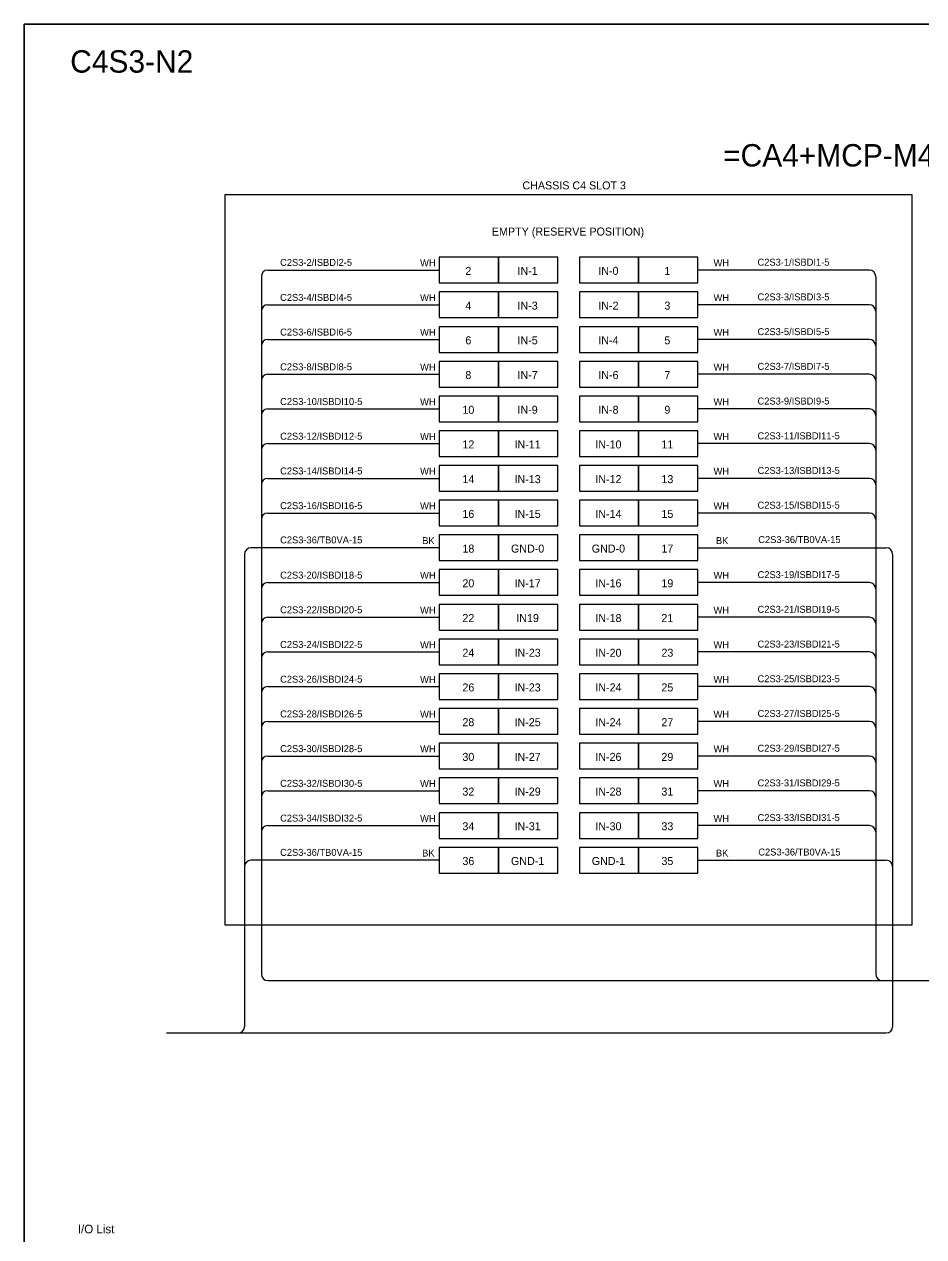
# Model space of a CAD drawing. Header units: metres. Extents: x 0 to 20667, y -39055 to 2704.
# Drawn here: x 8387 to 9673, y -26067 to -24334 of the extents above; entities that cross this region are included whole.
import ezdxf
from ezdxf.enums import TextEntityAlignment as Align

# ---------------------------------------------------------------- set-up
doc = ezdxf.new("R2010")
doc.units = ezdxf.units.M

msp = doc.modelspace()

# ---------------------------------------------------------------- linework, layer by layer
at = {"layer": 'HELPPOINT', "color": 4, "lineweight": 35}
for p, q in [((8386.6, -27037.9), (8386.6, -24333.7)), ((8386.6, -24333.7), (12279.9, -24333.7)), ((8386.6, -27037.9), (8386.6, -24333.7)), ((8386.6, -24333.7), (12279.9, -24333.7))]:
    msp.add_line(p, q, dxfattribs=at)
at = {"layer": 'IE-EQUIP', "linetype": 'Continuous', "ltscale": 25.4}
for points in [[(8980, -24703.5), (9064.7, -24703.5), (9064.7, -24666.8), (8980, -24666.8)], [(9064.7, -24703.5), (9149.3, -24703.5), (9149.3, -24666.8), (9064.7, -24666.8)], [(9180.2, -24703.5), (9264.8, -24703.5), (9264.8, -24666.8), (9180.2, -24666.8)], [(9264.8, -24703.5), (9349.5, -24703.5), (9349.5, -24666.8), (9264.8, -24666.8)], [(8980, -24753.2), (9064.7, -24753.2), (9064.7, -24716.5), (8980, -24716.5)], [(9064.7, -24753.2), (9149.3, -24753.2), (9149.3, -24716.5), (9064.7, -24716.5)], [(9180.2, -24753.2), (9264.8, -24753.2), (9264.8, -24716.5), (9180.2, -24716.5)], [(9264.8, -24753.2), (9349.5, -24753.2), (9349.5, -24716.5), (9264.8, -24716.5)], [(8980, -24802.8), (9064.7, -24802.8), (9064.7, -24766.1), (8980, -24766.1)], [(9064.7, -24802.8), (9149.3, -24802.8), (9149.3, -24766.1), (9064.7, -24766.1)], [(9180.2, -24802.8), (9264.8, -24802.8), (9264.8, -24766.1), (9180.2, -24766.1)], [(9264.8, -24802.8), (9349.5, -24802.8), (9349.5, -24766.1), (9264.8, -24766.1)], [(8980, -24852.4), (9064.7, -24852.4), (9064.7, -24815.7), (8980, -24815.7)], [(9064.7, -24852.4), (9149.3, -24852.4), (9149.3, -24815.7), (9064.7, -24815.7)], [(9180.2, -24852.4), (9264.8, -24852.4), (9264.8, -24815.7), (9180.2, -24815.7)], [(9264.8, -24852.4), (9349.5, -24852.4), (9349.5, -24815.7), (9264.8, -24815.7)], [(8980, -24902.1), (9064.7, -24902.1), (9064.7, -24865.4), (8980, -24865.4)], [(9064.7, -24902.1), (9149.3, -24902.1), (9149.3, -24865.4), (9064.7, -24865.4)], [(9180.2, -24902.1), (9264.8, -24902.1), (9264.8, -24865.4), (9180.2, -24865.4)], [(9264.8, -24902.1), (9349.5, -24902.1), (9349.5, -24865.4), (9264.8, -24865.4)], [(8980, -24951.7), (9064.7, -24951.7), (9064.7, -24915), (8980, -24915)], [(9064.7, -24951.7), (9149.3, -24951.7), (9149.3, -24915), (9064.7, -24915)], [(9180.2, -24951.7), (9264.8, -24951.7), (9264.8, -24915), (9180.2, -24915)], [(9264.8, -24951.7), (9349.5, -24951.7), (9349.5, -24915), (9264.8, -24915)], [(8980, -25001.3), (9064.7, -25001.3), (9064.7, -24964.6), (8980, -24964.6)], [(9064.7, -25001.3), (9149.3, -25001.3), (9149.3, -24964.6), (9064.7, -24964.6)], [(9180.2, -25001.3), (9264.8, -25001.3), (9264.8, -24964.6), (9180.2, -24964.6)], [(9264.8, -25001.3), (9349.5, -25001.3), (9349.5, -24964.6), (9264.8, -24964.6)], [(8980, -25051), (9064.7, -25051), (9064.7, -25014.3), (8980, -25014.3)], [(9064.7, -25051), (9149.3, -25051), (9149.3, -25014.3), (9064.7, -25014.3)], [(9180.2, -25051), (9264.8, -25051), (9264.8, -25014.3), (9180.2, -25014.3)], [(9264.8, -25051), (9349.5, -25051), (9349.5, -25014.3), (9264.8, -25014.3)], [(8980, -25100.6), (9064.7, -25100.6), (9064.7, -25063.9), (8980, -25063.9)], [(9064.7, -25100.6), (9149.3, -25100.6), (9149.3, -25063.9), (9064.7, -25063.9)], [(9180.2, -25100.6), (9264.8, -25100.6), (9264.8, -25063.9), (9180.2, -25063.9)], [(9264.8, -25100.6), (9349.5, -25100.6), (9349.5, -25063.9), (9264.8, -25063.9)], [(8980, -25150.2), (9064.7, -25150.2), (9064.7, -25113.5), (8980, -25113.5)], [(9064.7, -25150.2), (9149.3, -25150.2), (9149.3, -25113.5), (9064.7, -25113.5)], [(9180.2, -25150.2), (9264.8, -25150.2), (9264.8, -25113.5), (9180.2, -25113.5)], [(9264.8, -25150.2), (9349.5, -25150.2), (9349.5, -25113.5), (9264.8, -25113.5)], [(8980, -25199.9), (9064.7, -25199.9), (9064.7, -25163.2), (8980, -25163.2)], [(9064.7, -25199.9), (9149.3, -25199.9), (9149.3, -25163.2), (9064.7, -25163.2)], [(9180.2, -25199.9), (9264.8, -25199.9), (9264.8, -25163.2), (9180.2, -25163.2)], [(9264.8, -25199.9), (9349.5, -25199.9), (9349.5, -25163.2), (9264.8, -25163.2)], [(8980, -25249.5), (9064.7, -25249.5), (9064.7, -25212.8), (8980, -25212.8)], [(9064.7, -25249.5), (9149.3, -25249.5), (9149.3, -25212.8), (9064.7, -25212.8)], [(9180.2, -25249.5), (9264.8, -25249.5), (9264.8, -25212.8), (9180.2, -25212.8)], [(9264.8, -25249.5), (9349.5, -25249.5), (9349.5, -25212.8), (9264.8, -25212.8)], [(8980, -25299.1), (9064.7, -25299.1), (9064.7, -25262.4), (8980, -25262.4)], [(9064.7, -25299.1), (9149.3, -25299.1), (9149.3, -25262.4), (9064.7, -25262.4)], [(9180.2, -25299.1), (9264.8, -25299.1), (9264.8, -25262.4), (9180.2, -25262.4)], [(9264.8, -25299.1), (9349.5, -25299.1), (9349.5, -25262.4), (9264.8, -25262.4)], [(8980, -25348.8), (9064.7, -25348.8), (9064.7, -25312.1), (8980, -25312.1)], [(9064.7, -25348.8), (9149.3, -25348.8), (9149.3, -25312.1), (9064.7, -25312.1)], [(9180.2, -25348.8), (9264.8, -25348.8), (9264.8, -25312.1), (9180.2, -25312.1)], [(9264.8, -25348.8), (9349.5, -25348.8), (9349.5, -25312.1), (9264.8, -25312.1)], [(8980, -25398.4), (9064.7, -25398.4), (9064.7, -25361.7), (8980, -25361.7)], [(9064.7, -25398.4), (9149.3, -25398.4), (9149.3, -25361.7), (9064.7, -25361.7)], [(9180.2, -25398.4), (9264.8, -25398.4), (9264.8, -25361.7), (9180.2, -25361.7)], [(9264.8, -25398.4), (9349.5, -25398.4), (9349.5, -25361.7), (9264.8, -25361.7)], [(8980, -25448), (9064.7, -25448), (9064.7, -25411.3), (8980, -25411.3)], [(9064.7, -25448), (9149.3, -25448), (9149.3, -25411.3), (9064.7, -25411.3)], [(9180.2, -25448), (9264.8, -25448), (9264.8, -25411.3), (9180.2, -25411.3)], [(9264.8, -25448), (9349.5, -25448), (9349.5, -25411.3), (9264.8, -25411.3)], [(8980, -25497.7), (9064.7, -25497.7), (9064.7, -25461), (8980, -25461)], [(9064.7, -25497.7), (9149.3, -25497.7), (9149.3, -25461), (9064.7, -25461)], [(9180.2, -25497.7), (9264.8, -25497.7), (9264.8, -25461), (9180.2, -25461)], [(9264.8, -25497.7), (9349.5, -25497.7), (9349.5, -25461), (9264.8, -25461)], [(8980, -25547.3), (9064.7, -25547.3), (9064.7, -25510.6), (8980, -25510.6)], [(9064.7, -25547.3), (9149.3, -25547.3), (9149.3, -25510.6), (9064.7, -25510.6)], [(9180.2, -25547.3), (9264.8, -25547.3), (9264.8, -25510.6), (9180.2, -25510.6)], [(9264.8, -25547.3), (9349.5, -25547.3), (9349.5, -25510.6), (9264.8, -25510.6)]]:
    msp.add_lwpolyline(points, close=True, dxfattribs=at)
at = {"layer": 'IE-WIRE', "color": 4, "ltscale": 25.4}
for p, q in [((8734.8, -24685.2), (8980, -24685.2)), ((9594.8, -24685.2), (9349.5, -24685.2)), ((8725.6, -24694.4), (8725.6, -25691.8)), ((9603.9, -24694.4), (9603.9, -25691.8)), ((8734.8, -24734.8), (8980, -24734.8)), ((9594.8, -24734.8), (9349.5, -24734.8)), ((8734.8, -24784.4), (8980, -24784.4)), ((9594.8, -24784.4), (9349.5, -24784.4)), ((8734.8, -24834.1), (8980, -24834.1)), ((9594.8, -24834.1), (9349.5, -24834.1)), ((8734.8, -24883.7), (8980, -24883.7)), ((9594.8, -24883.7), (9349.5, -24883.7)), ((8734.8, -24933.3), (8980, -24933.3)), ((9594.8, -24933.3), (9349.5, -24933.3)), ((8734.8, -24983), (8980, -24983)), ((9594.8, -24983), (9349.5, -24983)), ((8734.8, -25032.6), (8980, -25032.6)), ((9594.8, -25032.6), (9349.5, -25032.6)), ((8734.8, -25131.9), (8980, -25131.9)), ((9594.8, -25131.9), (9349.5, -25131.9)), ((8734.8, -25181.5), (8980, -25181.5)), ((9594.8, -25181.5), (9349.5, -25181.5)), ((8734.8, -25231.1), (8980, -25231.1)), ((9594.8, -25231.1), (9349.5, -25231.1)), ((8734.8, -25280.8), (8980, -25280.8)), ((9594.8, -25280.8), (9349.5, -25280.8)), ((8734.8, -25330.4), (8980, -25330.4)), ((9594.8, -25330.4), (9349.5, -25330.4)), ((8734.8, -25380), (8980, -25380)), ((9594.8, -25380), (9349.5, -25380)), ((8734.8, -25429.7), (8980, -25429.7)), ((9594.8, -25429.7), (9349.5, -25429.7)), ((8734.8, -25479.3), (8980, -25479.3)), ((9594.8, -25479.3), (9349.5, -25479.3))]:
    msp.add_line(p, q, dxfattribs=at)
at = {"layer": 'IE-WIRE', "color": 7, "ltscale": 25.4}
for p, q in [((8980, -25082.2), (8710.6, -25082.2)), ((9349.5, -25082.2), (9618.9, -25082.2)), ((8701.5, -25091.4), (8701.5, -25767)), ((9628, -25091.4), (9628, -25767)), ((8980, -25528.9), (8710.6, -25528.9)), ((9349.5, -25528.9), (9618.9, -25528.9)), ((9619, -25776), (8590, -25776))]:
    msp.add_line(p, q, dxfattribs=at)
at = {"layer": 'IE-WIRE', "color": 4}
msp.add_line((8734.7, -25700.9), (9776, -25700.9), dxfattribs=at)
at = {"layer": 'IE-WIRE', "color": 4, "ltscale": 25.4}
for centre, start, end in [((8734.8, -24694.4), 90, 180), ((9594.8, -24694.4), 0, 90), ((8734.8, -24744), 90, 180), ((9594.8, -24744), 0, 90), ((8734.8, -24793.6), 90, 180), ((9594.8, -24793.6), 0, 90), ((8734.8, -24843.3), 90, 180), ((9594.8, -24843.3), 0, 90), ((8734.8, -24892.9), 90, 180), ((9594.8, -24892.9), 0, 90), ((8734.8, -24942.5), 90, 180), ((9594.8, -24942.5), 0, 90), ((8734.8, -24992.2), 90, 180), ((9594.8, -24992.2), 0, 90), ((8734.8, -25041.8), 90, 180), ((9594.8, -25041.8), 0, 90), ((8734.8, -25141.1), 90, 180), ((9594.8, -25141.1), 0, 90), ((8734.8, -25190.7), 90, 180), ((9594.8, -25190.7), 0, 90), ((8734.8, -25240.3), 90, 180), ((9594.8, -25240.3), 0, 90), ((8734.8, -25289.9), 90, 180), ((9594.8, -25289.9), 0, 90), ((8734.8, -25339.6), 90, 180), ((9594.8, -25339.6), 0, 90), ((8734.8, -25389.2), 90, 180), ((9594.8, -25389.2), 0, 90), ((8734.8, -25438.8), 90, 180), ((9594.8, -25438.8), 0, 90), ((8734.8, -25488.5), 90, 180), ((9594.8, -25488.5), 0, 90)]:
    msp.add_arc(centre, 9.17, start, end, dxfattribs=at)
at = {"layer": 'IE-WIRE', "color": 7, "ltscale": 25.4}
for centre, radius, start, end in [((8710.6, -25091.4), 9.14, 90, 180), ((9618.9, -25091.4), 9.14, 0, 90), ((8710.6, -25538.1), 9.14, 90, 180), ((9618.9, -25538.1), 9.14, 0, 90), ((8692.5, -25767), 8.96, 270, 0), ((9619, -25767), 8.96, 270, 0), ((9619, -25767), 8.96, 270, 0)]:
    msp.add_arc(centre, radius, start, end, dxfattribs=at)
at = {"layer": 'IE-WIRE', "color": 4}
for centre in [(8734.7, -25691.8), (9613.1, -25691.8)]:
    msp.add_arc(centre, 9.14, 180, 270, dxfattribs=at)
at = {"layer": 'x01001-FrameArea'}
msp.add_lwpolyline([(8673.3, -25621.3), (9656.2, -25621.3), (9656.2, -24577.4), (8673.3, -24577.4)], close=True, dxfattribs=at)

# ---------------------------------------------------------------- texts
at = {"color": 2}
msp.add_text('C4S3-N2', height=32, dxfattribs=at).set_placement((8452.3, -24402.9))
for s, height, p in [('=CA4+MCP-M4-P7', 32, (9570, -24521.1)), ('CHASSIS C4 SLOT 3', 11.441, (9172.8, -24564.1)), ('EMPTY (RESERVE POSITION)', 11.441, (9164, -24630.1)), ('2', 11.4, (9021.5, -24686.3)), ('IN-1', 11.44, (9106.2, -24686.3)), ('IN-0', 11.44, (9221.7, -24686.3)), ('1', 11.4, (9306, -24686.3)), ('4', 11.4, (9021.5, -24736)), ('IN-3', 11.44, (9106.2, -24736)), ('IN-2', 11.44, (9221.7, -24736)), ('3', 11.4, (9306, -24736)), ('6', 11.4, (9021.5, -24785.6)), ('IN-5', 11.44, (9106.2, -24785.6)), ('IN-4', 11.44, (9221.7, -24785.6)), ('5', 11.4, (9306, -24785.6)), ('8', 11.4, (9021.5, -24835.2)), ('IN-7', 11.44, (9106.2, -24835.2)), ('IN-6', 11.44, (9221.7, -24835.2)), ('7', 11.4, (9306, -24835.2)), ('10', 11.44, (9021.5, -24884.9)), ('IN-9', 11.44, (9106.2, -24884.9)), ('IN-8', 11.44, (9221.7, -24884.9)), ('9', 11.4, (9306, -24884.9)), ('12', 11.44, (9021.5, -24934.5)), ('IN-11', 11.44, (9106.2, -24934.5)), ('IN-10', 11.44, (9221.7, -24934.5)), ('11', 11.44, (9306, -24934.5)), ('14', 11.44, (9021.5, -24984.1)), ('IN-13', 11.44, (9106.2, -24984.1)), ('IN-12', 11.44, (9221.7, -24984.1)), ('13', 11.44, (9306, -24984.1)), ('16', 11.44, (9021.5, -25033.8)), ('IN-15', 11.44, (9106.2, -25033.8)), ('IN-14', 11.44, (9221.7, -25033.8)), ('15', 11.44, (9306, -25033.8)), ('18', 11.44, (9021.5, -25083.4)), ('GND-0', 11.44, (9106.2, -25083.4)), ('GND-0', 11.44, (9221.7, -25083.4)), ('17', 11.44, (9306, -25083.4)), ('20', 11.44, (9021.5, -25133)), ('IN-17', 11.44, (9106.2, -25133)), ('IN-16', 11.44, (9221.7, -25133)), ('19', 11.44, (9306, -25133)), ('22', 11.44, (9021.5, -25182.7)), ('IN19', 11.44, (9106.2, -25182.7)), ('IN-18', 11.44, (9221.7, -25182.7)), ('21', 11.44, (9306, -25182.7)), ('24', 11.44, (9021.5, -25232.3)), ('IN-23', 11.44, (9106.2, -25232.3)), ('IN-20', 11.44, (9221.7, -25232.3)), ('23', 11.44, (9306, -25232.3)), ('26', 11.44, (9021.5, -25281.9)), ('IN-23', 11.44, (9106.2, -25281.9)), ('IN-24', 11.44, (9221.7, -25281.9)), ('25', 11.44, (9306, -25281.9)), ('28', 11.44, (9021.5, -25331.6)), ('IN-25', 11.44, (9106.2, -25331.6)), ('IN-24', 11.44, (9221.7, -25331.6)), ('27', 11.44, (9306, -25331.6)), ('30', 11.44, (9021.5, -25381.2)), ('IN-27', 11.44, (9106.2, -25381.2)), ('IN-26', 11.44, (9221.7, -25381.2)), ('29', 11.44, (9306, -25381.2)), ('32', 11.44, (9021.5, -25430.8)), ('IN-29', 11.44, (9106.2, -25430.8)), ('IN-28', 11.44, (9221.7, -25430.8)), ('31', 11.44, (9306, -25430.8)), ('34', 11.44, (9021.5, -25480.4)), ('IN-31', 11.44, (9106.2, -25480.4)), ('IN-30', 11.44, (9221.7, -25480.4)), ('33', 11.44, (9306, -25480.4)), ('36', 11.44, (9021.5, -25530.1)), ('GND-1', 11.44, (9106.2, -25530.1)), ('GND-1', 11.44, (9221.7, -25530.1)), ('35', 11.44, (9306, -25530.1))]:
    msp.add_text(s, height=height, dxfattribs=at).set_placement(p, align=Align.MIDDLE_CENTER)
at = {"color": 4}
for s, height, p in [('C2S3-2/ISBDI2-5', 9.949, (8752.4, -24679.2)), ('C2S3-1/ISBDI1-5', 9.949, (9434.9, -24678.9)), ('WH', 9.95, (8952.5, -24679.9)), ('WH', 9.95, (9372, -24679.9)), ('C2S3-4/ISBDI4-5', 9.949, (8752.4, -24729.2)), ('WH', 9.95, (8952.5, -24729.6)), ('WH', 9.95, (9372, -24729.6)), ('C2S3-3/ISBDI3-5', 9.949, (9434.9, -24728.5)), ('C2S3-6/ISBDI6-5', 9.949, (8752.4, -24778.8)), ('WH', 9.95, (8952.5, -24779.2)), ('WH', 9.95, (9372, -24779.2)), ('C2S3-5/ISBDI5-5', 9.949, (9434.9, -24778.2)), ('C2S3-8/ISBDI8-5', 9.949, (8752.4, -24828.5)), ('WH', 9.95, (8952.5, -24828.8)), ('WH', 9.95, (9372, -24828.8)), ('C2S3-7/ISBDI7-5', 9.949, (9434.9, -24827.8)), ('C2S3-10/ISBDI10-5', 9.949, (8752.4, -24878.1)), ('WH', 9.95, (8952.5, -24878.5)), ('WH', 9.95, (9372, -24878.5)), ('C2S3-9/ISBDI9-5', 9.949, (9434.9, -24877.4)), ('C2S3-12/ISBDI12-5', 9.949, (8752.4, -24927.7)), ('WH', 9.95, (8952.5, -24928.1)), ('WH', 9.95, (9372, -24928.1)), ('C2S3-11/ISBDI11-5', 9.949, (9434.9, -24927.1)), ('C2S3-14/ISBDI14-5', 9.949, (8752.4, -24977.4)), ('WH', 9.95, (8952.5, -24977.7)), ('WH', 9.95, (9372, -24977.7)), ('C2S3-13/ISBDI13-5', 9.949, (9434.9, -24976.7)), ('C2S3-16/ISBDI16-5', 9.949, (8752.4, -25027)), ('WH', 9.95, (8952.5, -25027.4)), ('WH', 9.95, (9372, -25027.4)), ('C2S3-15/ISBDI15-5', 9.949, (9434.9, -25026.3)), ('C2S3-20/ISBDI18-5', 9.949, (8752.4, -25126.3)), ('WH', 9.95, (8952.5, -25126.6)), ('WH', 9.95, (9372, -25126.6)), ('C2S3-19/ISBDI17-5', 9.949, (9434.9, -25125.6)), ('C2S3-22/ISBDI20-5', 9.949, (8752.4, -25175.9)), ('WH', 9.95, (8952.5, -25176.3)), ('WH', 9.95, (9372, -25176.3)), ('C2S3-21/ISBDI19-5', 9.949, (9434.9, -25175.2)), ('C2S3-24/ISBDI22-5', 9.949, (8752.4, -25225.5)), ('WH', 9.95, (8952.5, -25225.9)), ('WH', 9.95, (9372, -25225.9)), ('C2S3-23/ISBDI21-5', 9.949, (9434.9, -25224.9)), ('C2S3-26/ISBDI24-5', 9.949, (8752.4, -25275.1)), ('WH', 9.95, (8952.5, -25275.5)), ('WH', 9.95, (9372, -25275.5)), ('C2S3-25/ISBDI23-5', 9.949, (9434.9, -25274.5)), ('C2S3-28/ISBDI26-5', 9.949, (8752.4, -25324.8)), ('WH', 9.95, (8952.5, -25325.2)), ('WH', 9.95, (9372, -25325.2)), ('C2S3-27/ISBDI25-5', 9.949, (9434.9, -25324.1)), ('C2S3-30/ISBDI28-5', 9.949, (8752.4, -25374.4)), ('WH', 9.95, (8952.5, -25374.8)), ('WH', 9.95, (9372, -25374.8)), ('C2S3-29/ISBDI27-5', 9.949, (9434.9, -25373.8)), ('C2S3-32/ISBDI30-5', 9.949, (8752.4, -25424)), ('C2S3-31/ISBDI29-5', 9.949, (9434.9, -25423.4)), ('WH', 9.95, (8952.5, -25424.4)), ('WH', 9.95, (9372, -25424.4)), ('C2S3-34/ISBDI32-5', 9.949, (8752.4, -25473.7)), ('WH', 9.95, (8952.5, -25474.1)), ('WH', 9.95, (9372, -25474.1)), ('C2S3-33/ISBDI31-5', 9.949, (9434.9, -25473))]:
    msp.add_text(s, height=height, dxfattribs=at).set_placement(p)
at = {"color": 7}
for s, height, p in [('C2S3-36/TB0VA-15', 9.949, (8752.4, -25076)), ('BK', 9.95, (8955.5, -25077)), ('BK', 9.95, (9375.4, -25077)), ('C2S3-36/TB0VA-15', 9.949, (9436, -25075.5)), ('C2S3-36/TB0VA-15', 9.949, (8752.4, -25522.7)), ('BK', 9.95, (8955.5, -25523.7)), ('BK', 9.95, (9375.4, -25523.7)), ('C2S3-36/TB0VA-15', 9.949, (9436, -25522.2))]:
    msp.add_text(s, height=height, dxfattribs=at).set_placement(p)
at = {"layer": 'MEMBER', "color": 4, "ltscale": 0.8}
msp.add_text('I/O List', height=12.35, dxfattribs=at).set_placement((8463.2, -26062.4))

doc.saveas('drawing.dxf')
